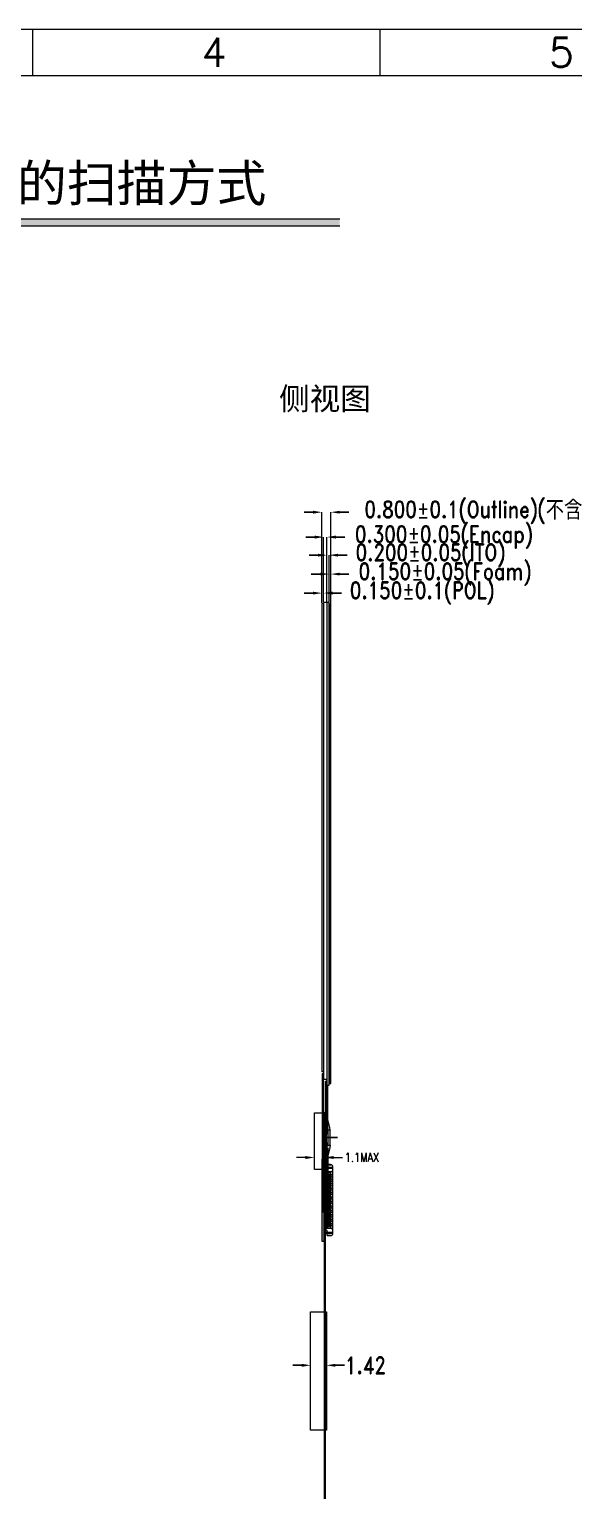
# Model space of a CAD drawing. Header units: millimetres. Extents: x 1134 to 2451, y -9 to 375.
# Drawn here: x 1583.9 to 1632.5, y 244.8 to 375.4 of the extents above; entities that cross this region are included whole.
import ezdxf

# ---------------------------------------------------------------- set-up
doc = ezdxf.new("R2010")
doc.units = ezdxf.units.MM
doc.layers.get('0').update_dxf_attribs({"lineweight": 5})
doc.layers.get('Defpoints').update_dxf_attribs({"lineweight": 5})
doc.layers.add('12 Center_line', color=1, linetype='Continuous')
for name, color, linetype, lineweight in [('COF', 110, 'Continuous', 5), ('COF-IC', 2, 'Continuous', 5), ('DIM', 3, 'Continuous', 5), ('Encap', 210, 'Continuous', 5), ('FPC', 50, 'Continuous', 5), ('ITO', 2, 'Continuous', 5), ('MFPC', 50, 'Continuous', 5), ('POL', 202, 'Continuous', 5), ('TAPE-Form', 32, 'Continuous', 5), ('图框', 7, 'Continuous', 5)]:
    doc.layers.add(name, color=color, linetype=linetype, lineweight=lineweight)
doc.styles.add('RD', font='ROMAND.shx', dxfattribs={"width": 0.8})
doc.styles.get("Standard").update_dxf_attribs({"font": 'txt', "bigfont": 'gbcbig.shx'})
doc.dimstyles.new('DIM', dxfattribs={"dimtxt": 1.5, "dimasz": 0.8, "dimexe": 0, "dimexo": 0.5, "dimgap": 0.11, "dimtad": 0, "dimzin": 1, "dimdsep": 46, "dimtxsty": 'RD', "dimcen": 0, "dimclrd": 256, "dimclre": 256, "dimclrt": 256, "dimadec": 0, "dimazin": 0, "dimtm": 1e-09, "dimtfac": 1, "dimtofl": 0, "dimtmove": 0, "dimatfit": 3, "dimfxl": 0, "dimlwe": -1, "dimarcsym": 0})

# ---------------------------------------------------------------- blocks, each defined once
blk = doc.blocks.new('*D46')
at = {"layer": 'Defpoints', "color": 0, "lineweight": 5, "transparency": 16777216}
for p in [(1610.84, 332.27), (1610.04, 323.66), (1610.84, 323.42)]:
    blk.add_point(p, dxfattribs=at)
at = {"layer": 'DIM', "lineweight": -2, "transparency": 16777216}
for p, q in [((1609.24, 332.27), (1608.44, 332.27)), ((1611.64, 332.27), (1612.44, 332.27))]:
    blk.add_line(p, q, dxfattribs=at)
at = {"layer": 'DIM', "transparency": 16777216}
for p, q in [((1610.04, 324.16), (1610.04, 332.27)), ((1610.84, 323.92), (1610.84, 332.27))]:
    blk.add_line(p, q, dxfattribs=at)
at = {"layer": 'DIM', "lineweight": 5, "transparency": 16777216}
for points in [[(1609.24, 332.4), (1609.24, 332.14), (1610.04, 332.27)], [(1611.64, 332.4), (1611.64, 332.14), (1610.84, 332.27)]]:
    blk.add_solid(points, dxfattribs=at)
at = {"layer": 'DIM', "lineweight": 5, "transparency": 16777216, "insert": (1628.55, 332.27), "char_height": 1.5, "attachment_point": 5, "style": 'RD'}
blk.add_mtext('0.800±0.1(Outline)(不含保护膜+FPC)', dxfattribs=at)
blk = doc.blocks.new('*D47')
at = {"layer": 'Defpoints', "color": 0, "lineweight": 5, "transparency": 16777216}
for p in [(1610.49, 328.43), (1610.49, 323.76), (1610.69, 323.76)]:
    blk.add_point(p, dxfattribs=at)
at = {"layer": 'DIM', "lineweight": -2, "transparency": 16777216}
for p, q in [((1609.69, 328.43), (1608.89, 328.43)), ((1611.49, 328.43), (1612.29, 328.43))]:
    blk.add_line(p, q, dxfattribs=at)
at = {"layer": 'DIM', "transparency": 16777216}
for p, q in [((1610.49, 324.26), (1610.49, 328.43)), ((1610.69, 324.26), (1610.69, 328.43))]:
    blk.add_line(p, q, dxfattribs=at)
at = {"layer": 'DIM', "lineweight": 5, "transparency": 16777216}
for points in [[(1609.69, 328.56), (1609.69, 328.3), (1610.49, 328.43)], [(1611.49, 328.56), (1611.49, 328.3), (1610.69, 328.43)]]:
    blk.add_solid(points, dxfattribs=at)
at = {"layer": 'DIM', "lineweight": 5, "transparency": 16777216, "insert": (1619.74, 328.43), "char_height": 1.5, "attachment_point": 5, "style": 'RD'}
blk.add_mtext('0.200±0.05(ITO)', dxfattribs=at)
blk = doc.blocks.new('*D48')
at = {"layer": 'Defpoints', "color": 0, "lineweight": 5, "transparency": 16777216}
for p in [(1610.19, 325.04), (1610.04, 323.66), (1610.19, 323.76)]:
    blk.add_point(p, dxfattribs=at)
at = {"layer": 'DIM', "lineweight": -2, "transparency": 16777216}
for p, q in [((1609.24, 325.04), (1608.44, 325.04)), ((1610.99, 325.04), (1611.79, 325.04))]:
    blk.add_line(p, q, dxfattribs=at)
at = {"layer": 'DIM', "transparency": 16777216}
for p, q in [((1610.04, 324.16), (1610.04, 325.04)), ((1610.19, 324.26), (1610.19, 325.04))]:
    blk.add_line(p, q, dxfattribs=at)
at = {"layer": 'DIM', "lineweight": 5, "transparency": 16777216}
for points in [[(1609.24, 325.17), (1609.24, 324.91), (1610.04, 325.04)], [(1610.99, 325.17), (1610.99, 324.91), (1610.19, 325.04)]]:
    blk.add_solid(points, dxfattribs=at)
at = {"layer": 'DIM', "lineweight": 5, "transparency": 16777216, "insert": (1618.99, 325.04), "char_height": 1.5, "attachment_point": 5, "style": 'RD'}
blk.add_mtext('0.150±0.1(POL)', dxfattribs=at)
blk = doc.blocks.new('*D52')
at = {"layer": 'Defpoints', "color": 0, "lineweight": 5, "transparency": 16777216}
for p in [(1610.84, 326.74), (1610.69, 323.76), (1610.84, 319.59)]:
    blk.add_point(p, dxfattribs=at)
at = {"layer": 'DIM', "lineweight": -2, "transparency": 16777216}
for p, q in [((1609.89, 326.74), (1609.09, 326.74)), ((1611.64, 326.74), (1612.44, 326.74))]:
    blk.add_line(p, q, dxfattribs=at)
at = {"layer": 'DIM', "transparency": 16777216}
for p, q in [((1610.69, 324.26), (1610.69, 326.74)), ((1610.84, 320.09), (1610.84, 326.74))]:
    blk.add_line(p, q, dxfattribs=at)
at = {"layer": 'DIM', "lineweight": 5, "transparency": 16777216}
for points in [[(1609.89, 326.87), (1609.89, 326.61), (1610.69, 326.74)], [(1611.64, 326.87), (1611.64, 326.61), (1610.84, 326.74)]]:
    blk.add_solid(points, dxfattribs=at)
at = {"layer": 'DIM', "lineweight": 5, "transparency": 16777216, "insert": (1621.04, 326.74), "char_height": 1.5, "attachment_point": 5, "style": 'RD'}
blk.add_mtext('0.150±0.05(Foam)', dxfattribs=at)
blk = doc.blocks.new('*D53')
at = {"layer": 'Defpoints', "color": 0, "lineweight": 5, "transparency": 16777216}
for p in [(1610.19, 330.05), (1610.19, 323.76), (1610.49, 323.76)]:
    blk.add_point(p, dxfattribs=at)
at = {"layer": 'DIM', "lineweight": -2, "transparency": 16777216}
for p, q in [((1609.39, 330.05), (1608.59, 330.05)), ((1611.29, 330.05), (1612.09, 330.05))]:
    blk.add_line(p, q, dxfattribs=at)
at = {"layer": 'DIM', "transparency": 16777216}
for p, q in [((1610.19, 324.26), (1610.19, 330.05)), ((1610.49, 324.26), (1610.49, 330.05))]:
    blk.add_line(p, q, dxfattribs=at)
at = {"layer": 'DIM', "lineweight": 5, "transparency": 16777216}
for points in [[(1609.39, 330.18), (1609.39, 329.91), (1610.19, 330.05)], [(1611.29, 330.18), (1611.29, 329.91), (1610.49, 330.05)]]:
    blk.add_solid(points, dxfattribs=at)
at = {"layer": 'DIM', "lineweight": 5, "transparency": 16777216, "insert": (1620.94, 330.05), "char_height": 1.5, "attachment_point": 5, "style": 'RD'}
blk.add_mtext('0.300±0.05(Encap)', dxfattribs=at)
blk = doc.blocks.new('R213NRK-001-PNL-V01-B')
at = {"layer": 'Encap', "lineweight": 5}
for p, q in [((427.11, 310.02), (426.81, 310.02)), ((426.81, 310.02), (426.81, 267.41)), ((426.81, 267.41), (427.11, 267.41))]:
    blk.add_line(p, q, dxfattribs=at)
at = {"layer": 'ITO', "lineweight": 5}
for p, q in [((427.31, 310.02), (427.11, 310.02)), ((427.11, 310.02), (427.11, 266.89)), ((427.31, 266.89), (427.31, 310.02)), ((427.11, 266.89), (427.31, 266.89))]:
    blk.add_line(p, q, dxfattribs=at)
blk = doc.blocks.new('R213NRK-001-PNLA-V01-B')
at = {"layer": 'POL', "color": 200, "lineweight": 5}
for p, q in [((678.34, 309.75), (678.19, 309.75)), ((678.19, 309.75), (678.19, 267.91)), ((678.34, 267.91), (678.19, 267.91))]:
    blk.add_line(p, q, dxfattribs=at)
at = {"layer": 'ITO', "lineweight": 5}
blk.add_blockref('R213NRK-001-PNL-V01-B', (251.53, -0.17), dxfattribs=at)
blk = doc.blocks.new('R213NRK-001-Form-V01-B')
at = {"layer": 'TAPE-Form', "lineweight": 5}
for p, q in [((912.75, 310.76), (912.75, 267.93)), ((912.9, 310.76), (912.75, 310.76)), ((912.9, 267.93), (912.9, 310.76)), ((912.75, 267.93), (912.9, 267.93))]:
    blk.add_line(p, q, dxfattribs=at)
blk = doc.blocks.new('R213NRK-001-COF-V01-B')
at = {"layer": 'COF', "lineweight": 5}
h = blk.add_hatch(dxfattribs=at)
h.set_pattern_fill('CROSS', color=256, scale=0.005)
h.set_pattern_definition([(0, (-1078.979898, 436.67476), (0.03175, 0.03175), [0.015875, -0.047625]), (90, (-1078.97196, 436.666822), (-0.03175, 0.03175), [0.015875, -0.047625])])
h.paths.add_polyline_path([(392.66, 295.5), (392.66, 294.79), (392.59, 294.79), (392.59, 294.48), (392.66, 294.48), (392.66, 294.54), (392.89, 294.54, 0.029231)])
h.paths.add_polyline_path([(392.66, 292.94), (392.66, 292.24, 0.029231), (392.89, 293.19), (392.66, 293.19), (392.66, 293.26), (392.59, 293.26), (392.59, 292.94)])
at = {"layer": '12 Center_line'}
blk.add_lwpolyline([(393.53, 293.87), (392.3, 293.87)], dxfattribs=at)
at = {"layer": 'COF', "lineweight": 5}
for p, q in [((392.45, 298.93), (392.52, 298.93)), ((392.45, 288.85), (392.45, 298.93)), ((392.52, 298.93), (392.52, 288.85)), ((392.52, 288.85), (392.45, 288.85))]:
    blk.add_line(p, q, dxfattribs=at)
at = {"layer": 'COF', "color": 2, "lineweight": 5}
for p, q in [((392.59, 298.93), (392.52, 298.93)), ((392.59, 294.32), (392.59, 298.93)), ((392.52, 294.32), (392.59, 294.32)), ((392.52, 293.41), (392.59, 293.41)), ((392.59, 293.41), (392.59, 288.85)), ((392.59, 288.85), (392.52, 288.85))]:
    blk.add_line(p, q, dxfattribs=at)
at = {"layer": 'COF', "color": 5, "lineweight": 5}
for p, q in [((392.66, 298.46), (392.59, 298.46)), ((392.66, 294.18), (392.66, 298.46)), ((392.59, 294.79), (392.66, 294.79)), ((392.59, 292.94), (392.66, 292.94)), ((392.66, 292.94), (392.66, 290.45)), ((392.66, 290.45), (392.59, 290.45))]:
    blk.add_line(p, q, dxfattribs=at)
at = {"layer": 'COF', "lineweight": 5}
for points in [[(392.89, 294.54, 0.029231), (392.66, 295.5)], [(392.89, 293.19, -0.029231), (392.66, 292.24)]]:
    blk.add_lwpolyline(points, format="xyb", dxfattribs=at)
at = {"layer": 'COF-IC', "lineweight": 5}
for p, q in [((392.66, 294.48), (392.59, 294.48)), ((392.59, 294.48), (392.59, 294.34)), ((392.59, 294.34), (392.66, 294.34)), ((392.89, 294.54), (392.66, 294.54)), ((392.66, 294.54), (392.66, 293.19)), ((392.66, 294.34), (392.66, 294.48)), ((392.89, 293.19), (392.89, 294.54)), ((392.59, 293.4), (392.66, 293.4)), ((392.59, 293.26), (392.59, 293.4)), ((392.66, 293.26), (392.59, 293.26)), ((392.66, 293.4), (392.66, 293.26)), ((392.66, 293.19), (392.89, 293.19))]:
    blk.add_line(p, q, dxfattribs=at)
blk = doc.blocks.new('OK-23GM024-04-B')
at = {"layer": 'FPC', "color": 7, "lineweight": 5}
for p, q in [((1479.37, 126.16), (1479.37, 120.06)), ((1479.99, 125.66), (1479.37, 125.66)), ((1479.84, 125.41), (1479.37, 125.41)), ((1479.43, 125.41), (1479.43, 125.2)), ((1479.44, 126.06), (1479.44, 125.96)), ((1480.02, 126.06), (1479.44, 126.06)), ((1480.02, 125.96), (1479.44, 125.96)), ((1479.46, 126.06), (1479.46, 125.96)), ((1479.47, 126.26), (1479.55, 126.28)), ((1479.87, 126.26), (1479.47, 126.26)), ((1479.55, 126.28), (1479.87, 126.28)), ((1479.57, 125.66), (1479.57, 125.41)), ((1479.84, 125.62), (1479.57, 125.62)), ((1479.84, 125.45), (1479.57, 125.45)), ((1479.58, 125.38), (1479.58, 125.23)), ((1479.58, 125.38), (1479.6, 125.37)), ((1479.76, 125.38), (1479.58, 125.38)), ((1479.64, 126.06), (1479.64, 125.96)), ((1479.74, 125.37), (1479.76, 125.38)), ((1479.76, 125.38), (1479.76, 125.23)), ((1479.78, 125.41), (1479.78, 125.2)), ((1479.8, 125.4), (1479.81, 125.38)), ((1479.87, 126.11), (1479.82, 126.06)), ((1479.82, 125.96), (1479.82, 126.06)), ((1479.82, 125.96), (1479.87, 125.91)), ((1479.82, 120.56), (1479.82, 125.66)), ((1479.84, 125.66), (1479.84, 120.56)), ((1479.87, 125.86), (1479.87, 126.28)), ((1479.87, 125.86), (1479.99, 125.76)), ((1479.89, 126.06), (1479.89, 125.96)), ((1479.91, 126.06), (1479.91, 125.96)), ((1479.96, 126.06), (1479.96, 125.96)), ((1479.98, 126.06), (1479.98, 125.96)), ((1479.99, 125.76), (1479.99, 120.46)), ((1480.02, 126.06), (1480.02, 125.96)), ((1479.84, 125.2), (1479.37, 125.2)), ((1479.84, 125.01), (1479.37, 125.01)), ((1479.84, 124.8), (1479.37, 124.8)), ((1479.84, 124.61), (1479.37, 124.61)), ((1479.37, 124.4), (1479.84, 124.4)), ((1479.84, 124.21), (1479.37, 124.21)), ((1479.43, 125.01), (1479.43, 124.8)), ((1479.43, 124.61), (1479.43, 124.4)), ((1479.43, 124.21), (1479.43, 124)), ((1479.57, 125.2), (1479.57, 125.01)), ((1479.84, 125.16), (1479.57, 125.16)), ((1479.84, 125.05), (1479.57, 125.05)), ((1479.57, 124.8), (1479.57, 124.61)), ((1479.84, 124.76), (1479.57, 124.76)), ((1479.57, 124.65), (1479.84, 124.65)), ((1479.57, 124.4), (1479.57, 124.21)), ((1479.57, 124.36), (1479.84, 124.36)), ((1479.57, 124.25), (1479.84, 124.25)), ((1479.6, 125.24), (1479.58, 125.23)), ((1479.76, 125.23), (1479.58, 125.23)), ((1479.58, 124.98), (1479.58, 124.83)), ((1479.58, 124.98), (1479.6, 124.97)), ((1479.76, 124.98), (1479.58, 124.98)), ((1479.6, 124.84), (1479.58, 124.83)), ((1479.76, 124.83), (1479.58, 124.83)), ((1479.58, 124.58), (1479.58, 124.43)), ((1479.58, 124.58), (1479.6, 124.57)), ((1479.76, 124.58), (1479.58, 124.58)), ((1479.6, 124.44), (1479.58, 124.43)), ((1479.76, 124.43), (1479.58, 124.43)), ((1479.58, 124.18), (1479.58, 124.03)), ((1479.76, 124.18), (1479.58, 124.18)), ((1479.58, 124.18), (1479.6, 124.17)), ((1479.6, 125.37), (1479.6, 125.24)), ((1479.74, 125.37), (1479.6, 125.37)), ((1479.74, 125.24), (1479.6, 125.24)), ((1479.6, 124.97), (1479.6, 124.84)), ((1479.74, 124.97), (1479.6, 124.97)), ((1479.74, 124.84), (1479.6, 124.84)), ((1479.6, 124.57), (1479.6, 124.44)), ((1479.74, 124.57), (1479.6, 124.57)), ((1479.74, 124.44), (1479.6, 124.44)), ((1479.6, 124.17), (1479.6, 124.04)), ((1479.74, 124.17), (1479.6, 124.17)), ((1479.74, 125.37), (1479.74, 125.24)), ((1479.74, 125.24), (1479.76, 125.23)), ((1479.74, 124.97), (1479.76, 124.98)), ((1479.74, 124.97), (1479.74, 124.84)), ((1479.74, 124.84), (1479.76, 124.83)), ((1479.74, 124.57), (1479.76, 124.58)), ((1479.74, 124.57), (1479.74, 124.44)), ((1479.74, 124.44), (1479.76, 124.43)), ((1479.74, 124.17), (1479.76, 124.18)), ((1479.74, 124.17), (1479.74, 124.04)), ((1479.76, 124.98), (1479.76, 124.83)), ((1479.76, 124.58), (1479.76, 124.43)), ((1479.76, 124.18), (1479.76, 124.03)), ((1479.78, 125.01), (1479.78, 124.8)), ((1479.78, 124.61), (1479.78, 124.4)), ((1479.78, 124.21), (1479.78, 124)), ((1479.81, 125.23), (1479.8, 125.21)), ((1479.8, 125), (1479.81, 124.98)), ((1479.81, 124.83), (1479.8, 124.81)), ((1479.8, 124.6), (1479.81, 124.58)), ((1479.81, 124.43), (1479.8, 124.41)), ((1479.8, 124.2), (1479.81, 124.18)), ((1480.02, 125.37), (1479.84, 125.37)), ((1480.02, 125.24), (1479.84, 125.24)), ((1480.02, 124.97), (1479.84, 124.97)), ((1480.02, 124.84), (1479.84, 124.84)), ((1480.02, 124.57), (1479.84, 124.57)), ((1480.02, 124.44), (1479.84, 124.44)), ((1480.02, 124.17), (1479.84, 124.17)), ((1479.93, 125.37), (1479.93, 125.24)), ((1479.93, 124.97), (1479.93, 124.84)), ((1479.93, 124.57), (1479.93, 124.44)), ((1479.93, 124.17), (1479.93, 124.04)), ((1479.96, 125.37), (1479.96, 125.24)), ((1479.96, 124.97), (1479.96, 124.84)), ((1479.96, 124.57), (1479.96, 124.44)), ((1479.96, 124.17), (1479.96, 124.04)), ((1480.02, 125.37), (1480.02, 125.24)), ((1480.02, 124.97), (1480.02, 124.84)), ((1480.02, 124.57), (1480.02, 124.44)), ((1480.02, 124.17), (1480.02, 124.04)), ((1479.37, 124), (1479.84, 124)), ((1479.84, 123.81), (1479.37, 123.81)), ((1479.37, 123.6), (1479.84, 123.6)), ((1479.84, 123.41), (1479.37, 123.41)), ((1479.37, 123.2), (1479.84, 123.2)), ((1479.84, 123.01), (1479.37, 123.01)), ((1479.37, 122.8), (1479.84, 122.8)), ((1479.43, 123.81), (1479.43, 123.6)), ((1479.43, 123.41), (1479.43, 123.2)), ((1479.43, 123.01), (1479.43, 122.8)), ((1479.57, 124), (1479.57, 123.81)), ((1479.57, 123.96), (1479.84, 123.96)), ((1479.57, 123.85), (1479.84, 123.85)), ((1479.57, 123.6), (1479.57, 123.41)), ((1479.57, 123.56), (1479.84, 123.56)), ((1479.57, 123.45), (1479.84, 123.45)), ((1479.57, 123.2), (1479.57, 123.01)), ((1479.57, 123.16), (1479.84, 123.16)), ((1479.57, 123.05), (1479.84, 123.05)), ((1479.57, 122.8), (1479.57, 122.61)), ((1479.6, 124.04), (1479.58, 124.03)), ((1479.76, 124.03), (1479.58, 124.03)), ((1479.58, 123.78), (1479.58, 123.63)), ((1479.58, 123.78), (1479.6, 123.77)), ((1479.76, 123.78), (1479.58, 123.78)), ((1479.6, 123.64), (1479.58, 123.63)), ((1479.76, 123.63), (1479.58, 123.63)), ((1479.58, 123.38), (1479.58, 123.23)), ((1479.58, 123.38), (1479.6, 123.37)), ((1479.76, 123.38), (1479.58, 123.38)), ((1479.6, 123.24), (1479.58, 123.23)), ((1479.76, 123.23), (1479.58, 123.23)), ((1479.58, 122.98), (1479.58, 122.83)), ((1479.76, 122.98), (1479.58, 122.98)), ((1479.58, 122.98), (1479.6, 122.97)), ((1479.6, 122.84), (1479.58, 122.83)), ((1479.76, 122.83), (1479.58, 122.83)), ((1479.74, 124.04), (1479.6, 124.04)), ((1479.6, 123.77), (1479.6, 123.64)), ((1479.74, 123.77), (1479.6, 123.77)), ((1479.74, 123.64), (1479.6, 123.64)), ((1479.6, 123.37), (1479.6, 123.24)), ((1479.74, 123.37), (1479.6, 123.37)), ((1479.74, 123.24), (1479.6, 123.24)), ((1479.6, 122.97), (1479.6, 122.84)), ((1479.74, 122.97), (1479.6, 122.97)), ((1479.74, 122.84), (1479.6, 122.84)), ((1479.74, 124.04), (1479.76, 124.03)), ((1479.74, 123.77), (1479.76, 123.78)), ((1479.74, 123.77), (1479.74, 123.64)), ((1479.74, 123.64), (1479.76, 123.63)), ((1479.74, 123.37), (1479.76, 123.38)), ((1479.74, 123.37), (1479.74, 123.24)), ((1479.74, 123.24), (1479.76, 123.23)), ((1479.74, 122.97), (1479.76, 122.98)), ((1479.74, 122.97), (1479.74, 122.84)), ((1479.74, 122.84), (1479.76, 122.83)), ((1479.76, 123.78), (1479.76, 123.63)), ((1479.76, 123.38), (1479.76, 123.23)), ((1479.76, 122.98), (1479.76, 122.83)), ((1479.78, 123.81), (1479.78, 123.6)), ((1479.78, 123.41), (1479.78, 123.2)), ((1479.78, 123.01), (1479.78, 122.8)), ((1479.81, 124.03), (1479.8, 124.01)), ((1479.8, 123.8), (1479.81, 123.78)), ((1479.81, 123.63), (1479.8, 123.61)), ((1479.8, 123.4), (1479.81, 123.38)), ((1479.81, 123.23), (1479.8, 123.21)), ((1479.8, 123), (1479.81, 122.98)), ((1479.81, 122.83), (1479.8, 122.81)), ((1480.02, 124.04), (1479.84, 124.04)), ((1480.02, 123.77), (1479.84, 123.77)), ((1480.02, 123.64), (1479.84, 123.64)), ((1480.02, 123.37), (1479.84, 123.37)), ((1480.02, 123.24), (1479.84, 123.24)), ((1480.02, 122.97), (1479.84, 122.97)), ((1480.02, 122.84), (1479.84, 122.84)), ((1479.93, 123.77), (1479.93, 123.64)), ((1479.93, 123.37), (1479.93, 123.24)), ((1479.93, 122.97), (1479.93, 122.84)), ((1479.96, 123.77), (1479.96, 123.64)), ((1479.96, 123.37), (1479.96, 123.24)), ((1479.96, 122.97), (1479.96, 122.84)), ((1480.02, 123.77), (1480.02, 123.64)), ((1480.02, 123.37), (1480.02, 123.24)), ((1480.02, 122.97), (1480.02, 122.84)), ((1479.84, 122.61), (1479.37, 122.61)), ((1479.37, 122.4), (1479.84, 122.4)), ((1479.84, 122.21), (1479.37, 122.21)), ((1479.37, 122), (1479.84, 122)), ((1479.84, 121.81), (1479.37, 121.81)), ((1479.37, 121.6), (1479.84, 121.6)), ((1479.43, 122.61), (1479.43, 122.4)), ((1479.43, 122.21), (1479.43, 122)), ((1479.43, 121.81), (1479.43, 121.6)), ((1479.57, 122.76), (1479.84, 122.76)), ((1479.57, 122.65), (1479.84, 122.65)), ((1479.57, 122.4), (1479.57, 122.21)), ((1479.57, 122.36), (1479.84, 122.36)), ((1479.57, 122.25), (1479.84, 122.25)), ((1479.57, 122), (1479.57, 121.81)), ((1479.57, 121.96), (1479.84, 121.96)), ((1479.57, 121.85), (1479.84, 121.85)), ((1479.57, 121.6), (1479.57, 121.41)), ((1479.57, 121.56), (1479.84, 121.56)), ((1479.76, 122.58), (1479.58, 122.58)), ((1479.58, 122.58), (1479.6, 122.57)), ((1479.58, 122.58), (1479.58, 122.43)), ((1479.6, 122.44), (1479.58, 122.43)), ((1479.76, 122.43), (1479.58, 122.43)), ((1479.76, 122.18), (1479.58, 122.18)), ((1479.58, 122.18), (1479.6, 122.17)), ((1479.58, 122.18), (1479.58, 122.03)), ((1479.6, 122.04), (1479.58, 122.03)), ((1479.76, 122.03), (1479.58, 122.03)), ((1479.76, 121.78), (1479.58, 121.78)), ((1479.58, 121.78), (1479.6, 121.77)), ((1479.58, 121.78), (1479.58, 121.63)), ((1479.6, 121.64), (1479.58, 121.63)), ((1479.76, 121.63), (1479.58, 121.63)), ((1479.74, 122.57), (1479.6, 122.57)), ((1479.6, 122.57), (1479.6, 122.44)), ((1479.74, 122.44), (1479.6, 122.44)), ((1479.74, 122.17), (1479.6, 122.17)), ((1479.6, 122.17), (1479.6, 122.04)), ((1479.74, 122.04), (1479.6, 122.04)), ((1479.74, 121.77), (1479.6, 121.77)), ((1479.6, 121.77), (1479.6, 121.64)), ((1479.74, 121.64), (1479.6, 121.64)), ((1479.74, 122.57), (1479.76, 122.58)), ((1479.74, 122.57), (1479.74, 122.44)), ((1479.74, 122.44), (1479.76, 122.43)), ((1479.74, 122.17), (1479.76, 122.18)), ((1479.74, 122.17), (1479.74, 122.04)), ((1479.74, 122.04), (1479.76, 122.03)), ((1479.74, 121.77), (1479.76, 121.78)), ((1479.74, 121.77), (1479.74, 121.64)), ((1479.74, 121.64), (1479.76, 121.63)), ((1479.76, 122.58), (1479.76, 122.43)), ((1479.76, 122.18), (1479.76, 122.03)), ((1479.76, 121.78), (1479.76, 121.63)), ((1479.78, 122.61), (1479.78, 122.4)), ((1479.78, 122.21), (1479.78, 122)), ((1479.78, 121.81), (1479.78, 121.6)), ((1479.8, 122.6), (1479.81, 122.58)), ((1479.81, 122.43), (1479.8, 122.41)), ((1479.8, 122.2), (1479.81, 122.18)), ((1479.81, 122.03), (1479.8, 122.01)), ((1479.8, 121.8), (1479.81, 121.78)), ((1479.81, 121.63), (1479.8, 121.61)), ((1480.02, 122.57), (1479.84, 122.57)), ((1480.02, 122.44), (1479.84, 122.44)), ((1480.02, 122.17), (1479.84, 122.17)), ((1480.02, 122.04), (1479.84, 122.04)), ((1480.02, 121.77), (1479.84, 121.77)), ((1480.02, 121.64), (1479.84, 121.64)), ((1479.93, 122.57), (1479.93, 122.44)), ((1479.93, 122.17), (1479.93, 122.04)), ((1479.93, 121.77), (1479.93, 121.64)), ((1479.96, 122.57), (1479.96, 122.44)), ((1479.96, 122.17), (1479.96, 122.04)), ((1479.96, 121.77), (1479.96, 121.64)), ((1480.02, 122.57), (1480.02, 122.44)), ((1480.02, 122.17), (1480.02, 122.04)), ((1480.02, 121.77), (1480.02, 121.64)), ((1479.84, 121.41), (1479.37, 121.41)), ((1479.37, 121.2), (1479.84, 121.2)), ((1479.84, 121.01), (1479.37, 121.01)), ((1479.37, 120.8), (1479.84, 120.8)), ((1479.37, 120.56), (1479.99, 120.56)), ((1479.43, 121.41), (1479.43, 121.2)), ((1479.43, 121.01), (1479.43, 120.8)), ((1480.02, 120.26), (1479.44, 120.26)), ((1479.44, 120.26), (1479.44, 120.16)), ((1480.02, 120.16), (1479.44, 120.16)), ((1479.46, 120.26), (1479.46, 120.16)), ((1479.57, 121.45), (1479.84, 121.45)), ((1479.57, 121.2), (1479.57, 121.01)), ((1479.57, 121.16), (1479.84, 121.16)), ((1479.57, 121.05), (1479.84, 121.05)), ((1479.57, 120.8), (1479.57, 120.56)), ((1479.57, 120.76), (1479.84, 120.76)), ((1479.57, 120.6), (1479.84, 120.6)), ((1479.76, 121.38), (1479.58, 121.38)), ((1479.58, 121.38), (1479.6, 121.37)), ((1479.58, 121.38), (1479.58, 121.23)), ((1479.6, 121.24), (1479.58, 121.23)), ((1479.76, 121.23), (1479.58, 121.23)), ((1479.76, 120.98), (1479.58, 120.98)), ((1479.58, 120.98), (1479.6, 120.97)), ((1479.58, 120.98), (1479.58, 120.83)), ((1479.6, 120.84), (1479.58, 120.83)), ((1479.76, 120.83), (1479.58, 120.83)), ((1479.74, 121.37), (1479.6, 121.37)), ((1479.6, 121.37), (1479.6, 121.24)), ((1479.74, 121.24), (1479.6, 121.24)), ((1479.74, 120.97), (1479.6, 120.97)), ((1479.6, 120.97), (1479.6, 120.84)), ((1479.74, 120.84), (1479.6, 120.84)), ((1479.64, 120.26), (1479.64, 120.16)), ((1479.74, 121.37), (1479.76, 121.38)), ((1479.74, 121.37), (1479.74, 121.24)), ((1479.74, 121.24), (1479.76, 121.23)), ((1479.74, 120.97), (1479.76, 120.98)), ((1479.74, 120.97), (1479.74, 120.84)), ((1479.74, 120.84), (1479.76, 120.83)), ((1479.76, 121.38), (1479.76, 121.23)), ((1479.76, 120.98), (1479.76, 120.83)), ((1479.78, 121.41), (1479.78, 121.2)), ((1479.78, 121.01), (1479.78, 120.8)), ((1479.8, 121.4), (1479.81, 121.38)), ((1479.81, 121.23), (1479.8, 121.21)), ((1479.8, 121), (1479.81, 120.98)), ((1479.81, 120.83), (1479.8, 120.81)), ((1479.87, 120.31), (1479.82, 120.26)), ((1479.82, 120.26), (1479.82, 120.16)), ((1479.82, 120.16), (1479.87, 120.11)), ((1480.02, 121.37), (1479.84, 121.37)), ((1480.02, 121.24), (1479.84, 121.24)), ((1480.02, 120.97), (1479.84, 120.97)), ((1480.02, 120.84), (1479.84, 120.84)), ((1479.99, 120.46), (1479.87, 120.36)), ((1479.87, 119.94), (1479.87, 120.36)), ((1479.89, 120.26), (1479.89, 120.16)), ((1479.91, 120.26), (1479.91, 120.16)), ((1479.93, 121.37), (1479.93, 121.24)), ((1479.93, 120.97), (1479.93, 120.84)), ((1479.96, 121.37), (1479.96, 121.24)), ((1479.96, 120.97), (1479.96, 120.84)), ((1479.96, 120.26), (1479.96, 120.16)), ((1479.98, 120.26), (1479.98, 120.16)), ((1480.02, 121.37), (1480.02, 121.24)), ((1480.02, 120.97), (1480.02, 120.84)), ((1480.02, 120.26), (1480.02, 120.16)), ((1479.87, 119.96), (1479.47, 119.96)), ((1479.55, 119.94), (1479.47, 119.96)), ((1479.55, 119.94), (1479.87, 119.94))]:
    blk.add_line(p, q, dxfattribs=at)
for centre, radius, start, end in [((1479.47, 126.16), 0.1, 90, 180), ((1479.47, 125.76), 0.1, 180, 270), ((1479.78, 125.38), 0.03, 36.8699, 90), ((1479.84, 125.4), 0.03, 216.8699, 270), ((1479.78, 125.23), 0.03, 270, 323.1301), ((1479.78, 124.98), 0.03, 36.8699, 90), ((1479.78, 124.83), 0.03, 270, 323.1301), ((1479.78, 124.58), 0.03, 36.8699, 90), ((1479.78, 124.43), 0.03, 270, 323.1301), ((1479.78, 124.18), 0.03, 36.8699, 90), ((1479.84, 125.21), 0.03, 90, 143.1301), ((1479.84, 125), 0.03, 216.8699, 270), ((1479.84, 124.81), 0.03, 90, 143.1301), ((1479.84, 124.6), 0.03, 216.8699, 270), ((1479.84, 124.41), 0.03, 90, 143.1301), ((1479.84, 124.2), 0.03, 216.8699, 270), ((1479.78, 124.03), 0.03, 270, 323.1301), ((1479.78, 123.78), 0.03, 36.8699, 90), ((1479.78, 123.63), 0.03, 270, 323.1301), ((1479.78, 123.38), 0.03, 36.8699, 90), ((1479.78, 123.23), 0.03, 270, 323.1301), ((1479.78, 122.98), 0.03, 36.8699, 90), ((1479.78, 122.83), 0.03, 270, 323.1301), ((1479.84, 124.01), 0.03, 90, 143.1301), ((1479.84, 123.8), 0.03, 216.8699, 270), ((1479.84, 123.61), 0.03, 90, 143.1301), ((1479.84, 123.4), 0.03, 216.8699, 270), ((1479.84, 123.21), 0.03, 90, 143.1301), ((1479.84, 123), 0.03, 216.8699, 270), ((1479.84, 122.81), 0.03, 90, 143.1301), ((1479.78, 122.58), 0.03, 36.8699, 90), ((1479.78, 122.43), 0.03, 270, 323.1301), ((1479.78, 122.18), 0.03, 36.8699, 90), ((1479.78, 122.03), 0.03, 270, 323.1301), ((1479.78, 121.78), 0.03, 36.8699, 90), ((1479.78, 121.63), 0.03, 270, 323.1301), ((1479.84, 122.6), 0.03, 216.8699, 270), ((1479.84, 122.41), 0.03, 90, 143.1301), ((1479.84, 122.2), 0.03, 216.8699, 270), ((1479.84, 122.01), 0.03, 90, 143.1301), ((1479.84, 121.8), 0.03, 216.8699, 270), ((1479.84, 121.61), 0.03, 90, 143.1301), ((1479.47, 120.46), 0.1, 90, 180), ((1479.78, 121.38), 0.03, 36.8699, 90), ((1479.78, 121.23), 0.03, 270, 323.1301), ((1479.78, 120.98), 0.03, 36.8699, 90), ((1479.78, 120.83), 0.03, 270, 323.1301), ((1479.84, 121.4), 0.03, 216.8699, 270), ((1479.84, 121.21), 0.03, 90, 143.1301), ((1479.84, 121), 0.03, 216.8699, 270), ((1479.84, 120.81), 0.03, 90, 143.1301), ((1479.47, 120.06), 0.1, 180, 270)]:
    blk.add_arc(centre, radius, start, end, dxfattribs=at)
blk = doc.blocks.new('*D92')
at = {"layer": 'Defpoints', "color": 0, "lineweight": 5, "transparency": 16777216}
for p in [(1609.03, 256.2), (1610.45, 256.2), (1610.45, 256.04)]:
    blk.add_point(p, dxfattribs=at)
at = {"layer": 'DIM', "lineweight": -2, "transparency": 16777216}
for p, q in [((1608.23, 256.04), (1607.43, 256.04)), ((1611.25, 256.04), (1612.05, 256.04))]:
    blk.add_line(p, q, dxfattribs=at)
at = {"layer": 'DIM', "transparency": 16777216}
for p, q in [((1609.03, 255.7), (1609.03, 256.04)), ((1610.45, 255.7), (1610.45, 256.04))]:
    blk.add_line(p, q, dxfattribs=at)
at = {"layer": 'DIM', "lineweight": 5, "transparency": 16777216}
for points in [[(1608.23, 256.17), (1608.23, 255.9), (1609.03, 256.04)], [(1611.25, 256.17), (1611.25, 255.9), (1610.45, 256.04)]]:
    blk.add_solid(points, dxfattribs=at)
at = {"layer": 'DIM', "lineweight": 5, "transparency": 16777216, "insert": (1613.93, 256.04), "char_height": 1.5, "attachment_point": 5, "style": 'RD'}
blk.add_mtext('1.42', dxfattribs=at)
blk = doc.blocks.new('*D147')
at = {"layer": 'Defpoints', "color": 0, "lineweight": 5, "transparency": 16777216}
for p in [(0.1, -7.46), (-0.82, -7.96), (0.1, -7.96)]:
    blk.add_point(p, dxfattribs=at)
at = {"layer": 'DIM', "linetype": 'ByBlock', "lineweight": 5, "transparency": 16777216}
for p, q in [((-1.62, -7.46), (-2.42, -7.46)), ((-0.82, -7.46), (-0.82, -7.46)), ((0.1, -7.46), (0.1, -7.46)), ((0.9, -7.46), (1.7, -7.46))]:
    blk.add_line(p, q, dxfattribs=at)
at = {"layer": 'DIM', "lineweight": 5, "transparency": 16777216}
for points in [[(-1.62, -7.33), (-1.62, -7.6), (-0.82, -7.46)], [(0.9, -7.33), (0.9, -7.6), (0.1, -7.46)]]:
    blk.add_solid(points, dxfattribs=at)
at = {"layer": 'DIM', "lineweight": 5, "transparency": 16777216, "insert": (3.43, -7.46), "char_height": 0.8, "attachment_point": 5, "style": 'RD'}
blk.add_mtext('1.1MAX', dxfattribs=at)
blk = doc.blocks.new('R213NRK-004-TFPC-V02-B')
at = {"layer": 'MFPC', "lineweight": 5}
blk.add_hatch(color=4, dxfattribs=at).paths.add_polyline_path([(0, -8.524), (0.1, -8.524), (0.1, -3.48), (0, -3.48)])
at = {"layer": 'DIM', "color": 0, "lineweight": 5}
blk.add_lwpolyline([(-0.12, -3.48), (-0.12, -8.524), (-0.82, -8.524), (-0.82, -3.48)], close=True, dxfattribs=at)
at = {"layer": 'MFPC', "lineweight": 5}
blk.add_lwpolyline([(0, 0), (-0.12, 0), (-0.12, -12.325), (0, -12.325)], close=True, dxfattribs=at)
at = {"layer": 'MFPC', "color": 4, "lineweight": 5}
blk.add_lwpolyline([(0, -8.524), (0.1, -8.524), (0.1, -3.48), (0, -3.48)], close=True, dxfattribs=at)
at = {"layer": 'DIM', "lineweight": 5}
dim = blk.add_linear_dim(base=(0.1, -7.465), p1=(-0.82, -7.96), p2=(0.1, -7.96), text='1.1MAX', dimstyle='DIM', override={"dimfxl": 1.25, "dimlwd": 5, "dimlwe": 5, "dimarcsym": 1}, dxfattribs=at)
dim.commit()
dim.dimension.update_dxf_attribs({"geometry": '*D147', "text_midpoint": (3.425, -7.465)})

msp = doc.modelspace()

# ---------------------------------------------------------------- hatches: boundary and pattern name
at = {"layer": 'DIM', "lineweight": 5}
h = msp.add_hatch(color=2, dxfattribs=at)
h.dxf.hatch_style = 1
h.paths.add_polyline_path([(1611.4448, 357.8451), (1611.4448, 358.4501), (1559.8, 358.4501), (1559.8, 357.8451)])
h = msp.add_hatch(color=2, dxfattribs=at)
h.dxf.hatch_style = 1
h.paths.add_polyline_path([(1611.6356, 357.8451), (1611.6356, 358.4501), (1559.9909, 358.4501), (1559.9909, 357.8451)])
at = {"layer": 'MFPC', "lineweight": 5}
h = msp.add_hatch(color=4, dxfattribs=at)
h.dxf.hatch_style = 1
h.paths.add_polyline_path([(1610.026, 267.1446), (1610.226, 267.1446), (1610.226, 274.4446), (1610.026, 274.4446)])
msp.add_hatch(color=4, dxfattribs=at).paths.add_polyline_path([(1610.346, 260.8261), (1610.446, 260.8261), (1610.446, 250.2359), (1610.346, 250.2359)])

# ---------------------------------------------------------------- linework, layer by layer
at = {"lineweight": 5}
msp.add_line((1610.226, 273.9924), (1610.346, 273.9924), dxfattribs=at)
msp.add_lwpolyline([(1610.026, 267.1446), (1610.226, 267.1446), (1610.226, 274.4446), (1610.026, 274.4446)], close=True, dxfattribs=at)
at = {"layer": 'DIM', "color": 2, "lineweight": 5}
for p, q in [((1611.4448, 358.4501), (1559.8, 358.4501)), ((1611.6356, 358.4501), (1559.9909, 358.4501)), ((1559.8, 357.8451), (1611.4448, 357.8451)), ((1559.9909, 357.8451), (1611.6356, 357.8451))]:
    msp.add_line(p, q, dxfattribs=at)
at = {"layer": 'MFPC', "lineweight": 5}
msp.add_lwpolyline([(1610.346, 208.1036), (1610.346, 274.4446), (1610.226, 274.4446), (1610.226, 208.1036)], dxfattribs=at)
msp.add_lwpolyline([(1609.026, 260.8261), (1610.226, 260.8261), (1610.226, 250.2359), (1609.026, 250.2359)], close=True, dxfattribs=at)
at = {"layer": 'MFPC', "color": 4, "lineweight": 5}
msp.add_lwpolyline([(1610.346, 260.8261), (1610.446, 260.8261), (1610.446, 250.2359), (1610.346, 250.2359)], close=True, dxfattribs=at)
at = {"layer": '图框', "color": 7, "linetype": 'ByBlock', "lineweight": 5, "ltscale": 0.55}
for p, q in [((1584.2052, 371.2891), (1584.2052, 375.4275)), ((1615.2388, 371.2891), (1615.2388, 375.4275)), ((1491.1044, 371.2891), (1801.4404, 371.2891))]:
    msp.add_line(p, q, dxfattribs=at)
msp.add_lwpolyline([(1486.966, 375.4275), (1805.5788, 375.4275), (1805.5788, 149.8842), (1486.966, 149.8842)], close=True, dxfattribs=at)

# ---------------------------------------------------------------- block references
at = {"lineweight": 5}
msp.add_blockref('R213NRK-004-TFPC-V02-B', (1610.19, 282.0695), dxfattribs=at)
at = {"layer": 'COF', "lineweight": 5}
msp.add_blockref('R213NRK-001-COF-V01-B', (1217.8984, -17.4882), dxfattribs=at)
at = {"layer": 'FPC', "color": 1, "lineweight": 5, "xscale": -1}
msp.add_blockref('OK-23GM024-04-B', (3090.3674, 147.6891), dxfattribs=at)
at = {"layer": 'POL', "lineweight": 5}
msp.add_blockref('R213NRK-001-PNLA-V01-B', (931.8463, 14.3582), dxfattribs=at)
at = {"layer": 'TAPE-Form', "lineweight": 5}
msp.add_blockref('R213NRK-001-Form-V01-B', (697.9415, 13.2923), dxfattribs=at)

# ---------------------------------------------------------------- texts
at = {"layer": 'DIM', "color": 2, "lineweight": 5, "insert": (1562.7378, 363.3019), "char_height": 3.26726, "width": 45.994283, "attachment_point": 1}
msp.add_mtext('{\\fSimSun|b0|i0|c134|p2; 注意屏幕的扫描方式}', dxfattribs=at)
at = {"layer": 'DIM', "lineweight": 5, "insert": (1606.2164, 343.4139), "char_height": 2, "width": 17.066172, "attachment_point": 1}
msp.add_mtext('{\\fSimSun|b0|i0|c134|p54;侧视图}', dxfattribs=at)
at = {"layer": '图框', "color": 7, "linetype": 'ByBlock', "lineweight": 5, "ltscale": 0.55, "char_height": 2.5865, "width": 4.402867, "attachment_point": 1}
for s, insert in [('4', (1599.2962, 374.6481)), ('5', (1630.3298, 374.6481))]:
    msp.add_mtext(s, dxfattribs=dict(at, insert=insert))

# ---------------------------------------------------------------- dimensions: what is measured, and where the dimension line sits
at = {"layer": 'DIM', "lineweight": 5}
for base, p1, p2, text, override, picture, middle in [((1610.84, 332.269), (1610.04, 323.6564), (1610.84, 323.4248), '<>(Outline)(不含保护膜+FPC)', {"dimdec": 3, "dimtol": 1, "dimtp": 0.1, "dimtm": 0.1, "dimfxl": 0.8, "dimarcsym": 1}, '*D46', (1628.5548, 332.269)), ((1610.19, 330.0473), (1610.49, 323.7568), (1610.19, 323.7568), '<>(Encap)', {"dimdec": 3, "dimtol": 1, "dimtp": 0.05, "dimtm": 0.05, "dimfxl": 0.8, "dimarcsym": 1}, '*D53', (1620.9429, 330.0473)), ((1610.49, 328.4311), (1610.69, 323.7568), (1610.49, 323.7568), '<>(ITO)', {"dimdec": 3, "dimtol": 1, "dimtp": 0.05, "dimtm": 0.05, "dimfxl": 0.8, "dimarcsym": 1}, '*D47', (1619.7429, 328.4311)), ((1610.19, 325.0407), (1610.04, 323.6564), (1610.19, 323.7568), '<>(POL)', {"dimdec": 3, "dimtol": 1, "dimtp": 0.1, "dimtm": 0.1, "dimfxl": 0.8, "dimarcsym": 1}, '*D48', (1618.9857, 325.0407))]:
    dim = msp.add_linear_dim(base=base, p1=p1, p2=p2, text=text, dimstyle='DIM', override=override, dxfattribs=at)
    dim.commit()
    dim.dimension.update_dxf_attribs({"geometry": picture, "text_midpoint": middle, "dimtype": 160})
dim = msp.add_linear_dim(base=(1610.84, 326.7389), p1=(1610.69, 323.7568), p2=(1610.84, 319.5915), text='<>(Foam)', dimstyle='DIM', override={"dimdec": 3, "dimtol": 1, "dimtp": 0.05, "dimtm": 0.05, "dimfxl": 0.8, "dimarcsym": 1}, dxfattribs=at)
dim.commit()
dim.dimension.update_dxf_attribs({"geometry": '*D52', "text_midpoint": (1621.0357, 326.7389)})
dim = msp.add_linear_dim(base=(1610.446, 256.0367), p1=(1609.026, 256.2015), p2=(1610.446, 256.2015), dimstyle='DIM', override={"dimfxl": 0.8, "dimarcsym": 1}, dxfattribs=at)
dim.commit()
dim.dimension.update_dxf_attribs({"geometry": '*D92', "text_midpoint": (1613.9274, 256.0367)})

doc.saveas('drawing.dxf')
